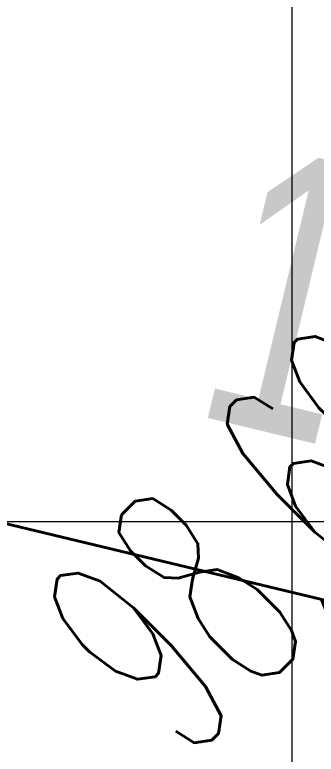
# Model space of a CAD drawing. Header units: millimetres. Extents: x 684983 to 685377, y 990360 to 990509.
# Drawn here: x 685047.021 to 685048.101, y 990449.204 to 990451.856 of the extents above; entities that cross this region are included whole.
import ezdxf

# ---------------------------------------------------------------- set-up
doc = ezdxf.new("R2010")
doc.units = ezdxf.units.MM
doc.header["$PDMODE"] = 35
doc.header["$PDSIZE"] = 0.2
for name, color, linetype, lineweight in [('BD', 1, 'Continuous', 40), ('grid', 8, 'Continuous', 9), ('GRID LEVELS', 7, 'Continuous', 13)]:
    doc.layers.add(name, color=color, linetype=linetype, lineweight=lineweight)
doc.layers.add('dim', color=7, linetype='Continuous')
doc.styles.add('DIM', font='ARIALN.TTF', dxfattribs={"width": 0.8, "height": 1})
doc.styles.get("Standard").update_dxf_attribs({"font": 'RomanS'})
doc.dimstyles.get("Standard").update_dxf_attribs({"dimtxt": 1, "dimasz": 0.18, "dimexe": 0.18, "dimexo": 0.0625, "dimgap": 0.09, "dimtad": 0, "dimrnd": 0.05, "dimzin": 0, "dimdsep": 46, "dimtxsty": 'DIM', "dimcen": 0.09, "dimse1": 1, "dimse2": 1, "dimsd1": 1, "dimsd2": 1, "dimadec": 0, "dimazin": 0, "dimtfac": 1, "dimtix": 1, "dimtofl": 0, "dimtmove": 2, "dimatfit": 3, "dimfxl": 0, "dimtolj": 1, "dimtzin": 0, "dimarcsym": 0})

# ---------------------------------------------------------------- blocks, each defined once
blk = doc.blocks.new('*D28')
at = {"layer": 'Defpoints', "color": 0, "transparency": 16777216}
for p in [(685041.126, 990451.441), (685056.383, 990448.8322), (685056.142, 990447.83)]:
    blk.add_point(p, dxfattribs=at)
at = {"layer": 'dim', "color": 0, "transparency": 16777216, "insert": (685048.875, 990450.6377), "char_height": 1, "attachment_point": 5, "rotation": 346.4784, "style": 'DIM'}
blk.add_mtext('\\A1;15.45', dxfattribs=at)

msp = doc.modelspace()

# ---------------------------------------------------------------- linework, layer by layer
at = {"layer": 'BD'}
msp.add_line((685056.142, 990447.83), (685041.126, 990451.441), dxfattribs=at)
at = {"layer": 'grid'}
for p, q in [((685048.0136, 990509.1548), (685048.0136, 990370.8996)), ((685085.1957, 990450.0381), (684982.7636, 990450.0381))]:
    msp.add_line(p, q, dxfattribs=at)

# ---------------------------------------------------------------- texts
at = {"layer": 'GRID LEVELS', "width": 0.5}
msp.add_text('98.697', height=0.8, rotation=45, dxfattribs=at).set_placement((685047.63, 990449.1578, 98.6974))

# ---------------------------------------------------------------- dimensions: what is measured, and where the dimension line sits
at = {"layer": 'dim'}
dim = msp.add_aligned_dim(p1=(685041.126, 990451.441), p2=(685056.142, 990447.83), distance=1.0307, dimstyle='Standard', dxfattribs=at)
dim.commit()
dim.dimension.update_dxf_attribs({"geometry": '*D28', "text_midpoint": (685048.875, 990450.6377)})

doc.saveas('drawing.dxf')
